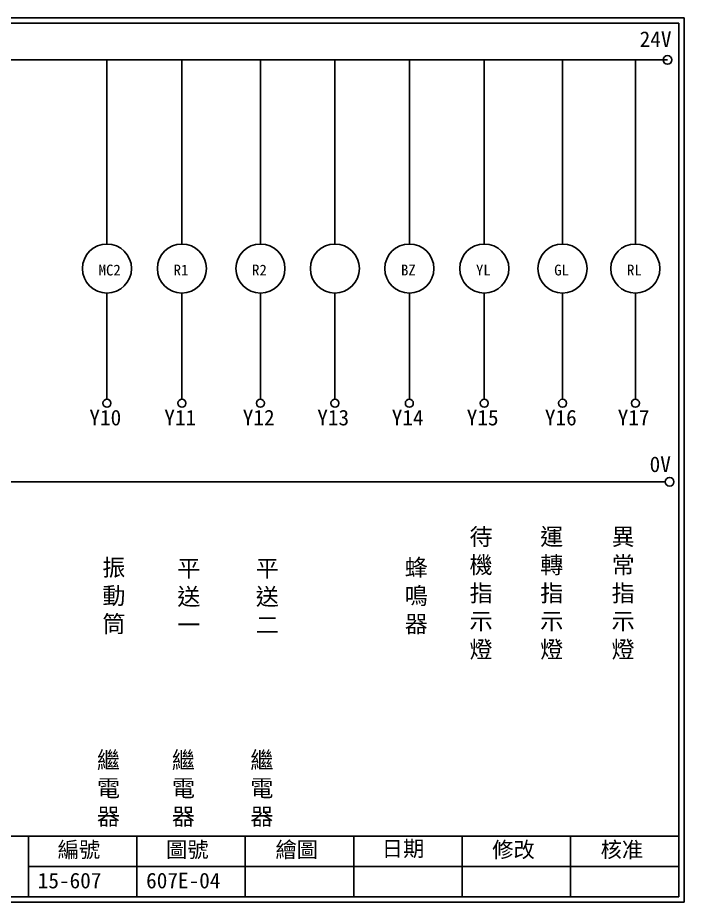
# Model space of a CAD drawing. Extents: x 926 to 1213, y 3 to 207.
# Drawn here: x 1059 to 1212.7, y 3 to 207 of the extents above; entities that cross this region are included whole.
import ezdxf

# ---------------------------------------------------------------- set-up
doc = ezdxf.new("R2010")
doc.units = 0
doc.layers.get('0').update_dxf_attribs({"linetype": 'CONTINUOUS'})
doc.layers.add('圖框層', color=7, linetype='CONTINUOUS')
doc.layers.add('標尺寸層', color=3, linetype='CONTINUOUS')
doc.styles.add('CNS', font='romanc.shx', dxfattribs={"bigfont": 'chineset.shx'})
doc.styles.add('STSL', font='kaiu.ttf')

msp = doc.modelspace()

# ---------------------------------------------------------------- linework, layer by layer
for centre in [(1208.88, 197.22), (1209.36, 99.96)]:
    msp.add_circle(centre, 1)
at = {"layer": '圖框層', "color": 7}
for p, q in [((1212.74, 206.97), (925.74, 206.97)), ((1212.74, 3), (1212.74, 206.97)), ((1211.49, 205.72), (926.99, 205.72)), ((1211.49, 4.25), (1211.49, 205.72)), ((926.99, 18.25), (1211.49, 18.25)), ((1061.49, 4.25), (1061.49, 18.25)), ((1086.49, 4.25), (1086.49, 18.25)), ((1111.49, 4.25), (1111.49, 18.25)), ((1136.49, 4.25), (1136.49, 18.25)), ((1161.49, 4.25), (1161.49, 18.25)), ((1186.49, 4.25), (1186.49, 18.25)), ((1061.49, 11.25), (1211.49, 11.25)), ((926.99, 4.25), (1211.49, 4.25)), ((925.74, 3), (1212.74, 3))]:
    msp.add_line(p, q, dxfattribs=at)
at = {"layer": '標尺寸層', "color": 7}
for p, q in [((930.28, 197.22), (1208.88, 197.22)), ((1079.58, 197.22), (1079.58, 154.78)), ((1096.87, 197.22), (1096.87, 154.78)), ((1114.97, 197.22), (1114.97, 154.78)), ((1132.15, 197.22), (1132.15, 154.78)), ((1149.32, 197.22), (1149.32, 154.78)), ((1166.61, 197.22), (1166.61, 154.78)), ((1184.65, 197.22), (1184.65, 154.78)), ((1201.45, 197.22), (1201.45, 154.78)), ((1079.58, 143.45), (1079.58, 119)), ((1096.87, 143.45), (1096.87, 119)), ((1114.97, 143.45), (1114.97, 119)), ((1132.15, 143.45), (1132.15, 119)), ((1149.32, 143.45), (1149.32, 119)), ((1166.61, 143.45), (1166.61, 119)), ((1184.65, 143.45), (1184.65, 119)), ((1201.45, 143.45), (1201.45, 119)), ((930.49, 99.96), (1208.36, 99.96))]:
    msp.add_line(p, q, dxfattribs=at)
for centre, radius in [((1079.58, 149.12), 5.66), ((1096.87, 149.12), 5.66), ((1114.97, 149.12), 5.66), ((1132.15, 149.12), 5.66), ((1149.32, 149.12), 5.66), ((1166.61, 149.12), 5.66), ((1184.65, 149.12), 5.66), ((1201.45, 149.12), 5.66), ((1079.58, 118.08), 0.92), ((1096.87, 118.08), 0.92), ((1114.97, 118.08), 0.92), ((1132.15, 118.08), 0.92), ((1149.32, 118.08), 0.92), ((1166.61, 118.08), 0.92), ((1184.65, 118.08), 0.92), ((1201.45, 118.08), 0.92)]:
    msp.add_circle(centre, radius, dxfattribs=at)

# ---------------------------------------------------------------- texts
at = {"layer": '圖框層', "color": 4, "style": 'STSL'}
for s, height, p in [('24V', 3.6, (1202.44, 200.22)), ('MC2', 2.5, (1077.66, 147.53)), ('R1', 2.5, (1094.95, 147.53)), ('R2', 2.5, (1113.05, 147.53)), ('BZ', 2.5, (1147.4, 147.53)), ('YL', 2.5, (1164.69, 147.53)), ('GL', 2.5, (1182.73, 147.53)), ('RL', 2.5, (1199.53, 147.53)), ('Y10', 3.6, (1075.52, 112.96)), ('Y11', 3.6, (1092.8, 112.96)), ('Y12', 3.6, (1110.9, 112.96)), ('Y13', 3.6, (1128.08, 112.96)), ('Y14', 3.6, (1145.26, 112.96)), ('Y15', 3.6, (1162.55, 112.96)), ('Y16', 3.6, (1180.58, 112.96)), ('Y17', 3.6, (1197.38, 112.96)), ('0V', 3.6, (1204.74, 102.2)), ('編號', 3.6, (1068.21, 13.34)), ('圖號', 3.6, (1093.21, 13.34)), ('繪圖', 3.6, (1118.44, 13.34)), ('日期', 3.6, (1142.96, 13.59)), ('修改', 3.6, (1168.44, 13.34)), ('核准', 3.6, (1193.44, 13.34)), ('15-607', 3.6, (1063.61, 6.22)), ('607E-04', 3.6, (1088.61, 6.22))]:
    msp.add_text(s, height=height, dxfattribs=at).set_placement(p)
at = {"layer": '標尺寸層', "color": 7, "char_height": 3.9, "width": 2.8481, "attachment_point": 5, "style": 'CNS'}
for s, insert in [('{\\fDFKai-SB|b0|i0|c136|p65;待機指示燈}', (1165.87, 74.09)), ('{\\fDFKai-SB|b0|i0|c136|p65;運轉指示燈}', (1182.16, 74.09)), ('{\\fDFKai-SB|b0|i0|c136|p65;異常指示燈}', (1198.63, 74.09)), ('{\\fDFKai-SB|b0|i0|c136|p65;振動筒}', (1081.18, 73.48)), ('{\\fDFKai-SB|b0|i0|c136|p65;平送一}', (1098.46, 73.48)), ('{\\fDFKai-SB|b0|i0|c136|p65;平送二}', (1116.56, 73.48)), ('{\\fDFKai-SB|b0|i0|c136|p65;蜂鳴器}', (1150.92, 73.48)), ('{\\fDFKai-SB|b0|i0|c136|p65;繼電器}', (1079.93, 29.1)), ('{\\fDFKai-SB|b0|i0|c136|p65;繼電器}', (1097.21, 29.1)), ('{\\fDFKai-SB|b0|i0|c136|p65;繼電器}', (1115.31, 29.1))]:
    msp.add_mtext(s, dxfattribs=dict(at, insert=insert))

doc.saveas('drawing.dxf')
